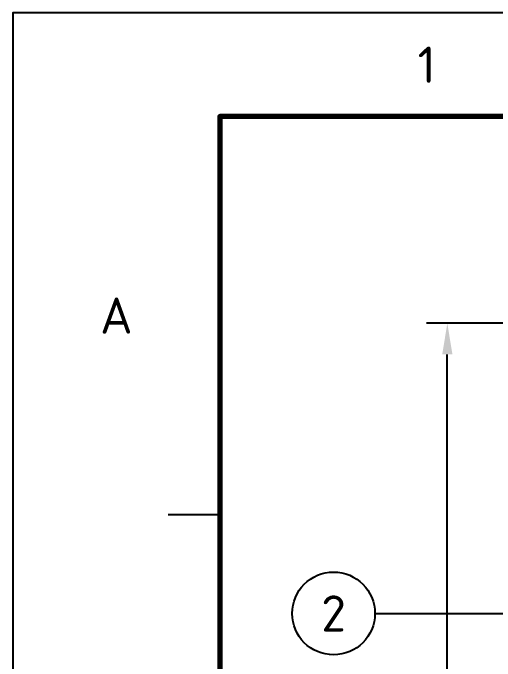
# Model space of a CAD drawing. Header units: millimetres. Extents: x 0 to 420, y 0 to 297.
# Drawn here: x 0 to 46.6, y 234.4 to 297 of the extents above; entities that cross this region are included whole.
import ezdxf
from ezdxf.enums import TextEntityAlignment as Align

# ---------------------------------------------------------------- set-up
doc = ezdxf.new("R2010")
doc.units = ezdxf.units.MM
for name, color, linetype, lineweight in [('04-COTA', 3, 'CONTINUOUS', 25), ('06-TEXTO', 7, 'CONTINUOUS', 25), ('07-RECUADRO', 7, 'CONTINUOUS', 70), ('08-FINA', 5, 'CONTINUOUS', 25)]:
    doc.layers.add(name, color=color, linetype=linetype, lineweight=lineweight)
doc.styles.add('ISO3098', font='isocpeur.ttf')
doc.dimstyles.new('FLAMA-ISO', dxfattribs={"dimtxt": 3.5, "dimasz": 3, "dimexe": 2, "dimexo": 1, "dimgap": 1, "dimtad": 1, "dimdec": 1, "dimtxsty": 'ISO3098', "dimcen": 2.5, "dimclrd": 3, "dimclre": 3, "dimclrt": 3, "dimazin": 3, "dimtfac": 1, "dimtmove": 0, "dimatfit": 3, "dimlwd": 25, "dimlwe": 25})

msp = doc.modelspace()

# ---------------------------------------------------------------- linework, layer by layer
at = {"layer": '07-RECUADRO'}
msp.add_lwpolyline([(20, 10), (410, 10), (410, 287), (20, 287)], close=True, dxfattribs=at)
at = {"layer": '08-FINA'}
for p, q in [((20, 248.5), (15, 248.5)), ((35, 238.954), (79.182, 238.954))]:
    msp.add_line(p, q, dxfattribs=at)
msp.add_lwpolyline([(0, 0), (420, 0), (420, 297), (0, 297)], close=True, dxfattribs=at)
msp.add_circle((31, 238.954), 4, dxfattribs=at)

# ---------------------------------------------------------------- texts
at = {"layer": '06-TEXTO', "style": 'ISO3098'}
for s, p in [('1', (40, 292)), ('A', (10, 267.75)), ('2', (31, 238.954))]:
    msp.add_text(s, height=3.5, dxfattribs=at).set_placement(p, align=Align.MIDDLE_CENTER)

# ---------------------------------------------------------------- dimensions: what is measured, and where the dimension line sits
at = {"layer": '04-COTA'}
msp.add_linear_dim(base=(42, 136), p1=(64, 136), p2=(64, 267), angle=90, dimstyle='FLAMA-ISO', override={"dimlfac": 5}, dxfattribs=at).render()

doc.saveas('drawing.dxf')
